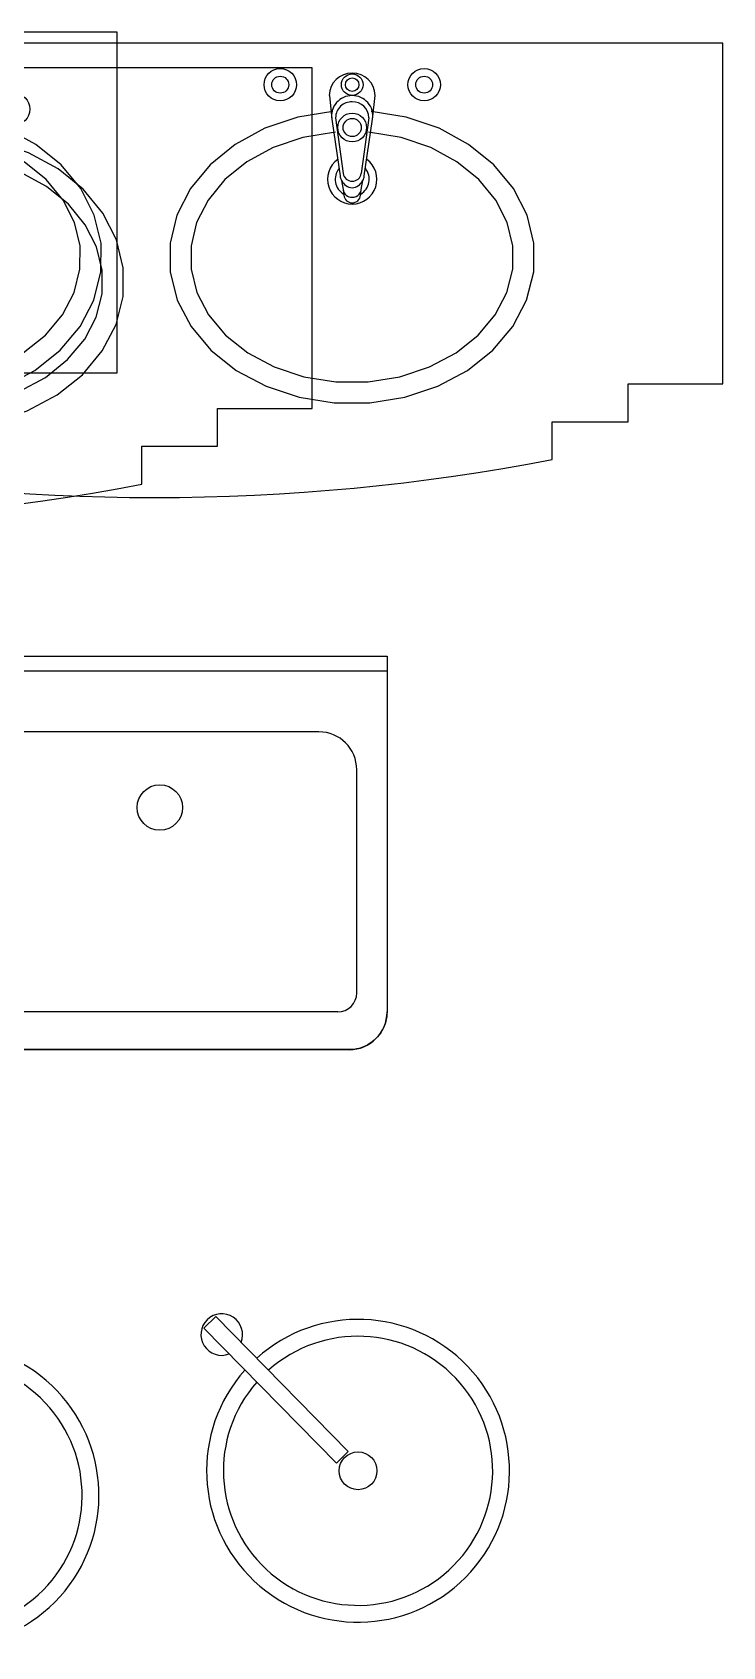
# Model space of a CAD drawing. Header units: inches. Extents: x -610279 to 716273, y -3458896 to 18603.
# Drawn here: x 3304 to 4216, y 16415 to 18548 of the extents above; entities that cross this region are included whole.
import ezdxf

# ---------------------------------------------------------------- set-up
doc = ezdxf.new("R2010")
doc.units = ezdxf.units.IN
doc.layers.add('6.Furniture', color=2, linetype='Continuous')
doc.layers.add('freecads.com', color=7, linetype='Continuous')
doc.styles.add('PL-01$0$Standard', font='ARIALN.TTF')

# ---------------------------------------------------------------- blocks, each defined once
blk = doc.blocks.new('bathroom blocks')
at = {"layer": 'freecads.com'}
for p, q in [((3543, 17969.4), (2043, 17969.4)), ((3543, 17519.4), (3543, 17969.4)), ((3023.6, 17900.6), (3026.7, 17869.1)), ((3080.8, 17869.1), (3084, 17900.6)), ((3028.1, 17879.4), (2981.9, 17871.8)), ((3125, 17871.8), (3078.8, 17879.4)), ((2636.1, 17835.8), (2597, 17857.1)), ((2938.4, 17857.1), (2899.3, 17835.8)), ((2981.9, 17871.8), (2938.4, 17857.1)), ((3026.7, 17869.1), (3031.7, 17836.1)), ((3031.7, 17871.1), (3041.8, 17797.4)), ((3075.8, 17871.1), (3065.8, 17797.4)), ((3075.8, 17836.1), (3080.8, 17869.1)), ((3168.5, 17857.1), (3125, 17871.8)), ((3207.5, 17835.8), (3168.5, 17857.1)), ((2669.3, 17808.9), (2636.1, 17835.8)), ((2899.3, 17835.8), (2866.2, 17808.9)), ((2949.5, 17831.6), (2914.8, 17812.8)), ((2988.6, 17844.8), (2949.5, 17831.6)), ((3031.7, 17852), (2988.6, 17844.8)), ((3031.7, 17836.1), (3037.7, 17794.4)), ((3069.8, 17794.4), (3075.8, 17836.1)), ((3118.3, 17844.8), (3075.1, 17852)), ((3157.4, 17831.6), (3118.3, 17844.8)), ((3192.1, 17812.8), (3157.4, 17831.6)), ((3240.7, 17808.9), (3207.5, 17835.8)), ((2649.7, 17789.2), (2620.7, 17812.8)), ((2914.8, 17812.8), (2885.7, 17789.2)), ((3221.1, 17789.2), (3192.1, 17812.8)), ((2672, 17762.1), (2649.7, 17789.2)), ((2695.3, 17777.4), (2669.3, 17808.9)), ((2866.2, 17808.9), (2840.1, 17777.4)), ((2885.7, 17789.2), (2863.4, 17762.1)), ((3243.5, 17762.1), (3221.1, 17789.2)), ((3266.7, 17777.4), (3240.7, 17808.9)), ((2713.2, 17742.3), (2695.3, 17777.4)), ((2840.1, 17777.4), (2822.3, 17742.3)), ((3039.7, 17788.1), (3041.8, 17776.1)), ((3041.7, 17776.1), (3042.8, 17768.6)), ((3064.8, 17768.6), (3065.8, 17776.1)), ((3065.8, 17776.1), (3067.8, 17788.1)), ((3284.6, 17742.3), (3266.7, 17777.4)), ((2687, 17732.7), (2672, 17762.1)), ((2863.4, 17762.1), (2848.4, 17732.7)), ((3258.5, 17732.7), (3243.5, 17762.1)), ((2694.5, 17701.9), (2687, 17732.7)), ((2722.2, 17705.2), (2713.2, 17742.3)), ((2822.3, 17742.3), (2813.3, 17705.2)), ((2848.4, 17732.7), (2841, 17701.9)), ((3265.9, 17701.9), (3258.5, 17732.7)), ((3293.6, 17705.2), (3284.6, 17742.3)), ((2722, 17667.3), (2722.2, 17705.2)), ((2813.3, 17705.2), (2813.5, 17667.3)), ((3293.4, 17667.3), (3293.6, 17705.2)), ((2694.3, 17670.8), (2694.5, 17701.9)), ((2841, 17701.9), (2841.1, 17670.8)), ((3265.8, 17670.8), (3265.9, 17701.9)), ((2686.6, 17640.1), (2694.3, 17670.8)), ((2712.6, 17630.2), (2722, 17667.3)), ((2813.5, 17667.3), (2822.8, 17630.2)), ((2841.1, 17670.8), (2848.8, 17640.1)), ((3258, 17640.1), (3265.8, 17670.8)), ((3284.1, 17630.2), (3293.4, 17667.3)), ((2671.3, 17610.8), (2686.6, 17640.1)), ((2848.8, 17640.1), (2864.1, 17610.8)), ((3242.7, 17610.8), (3258, 17640.1)), ((2694.5, 17595.3), (2712.6, 17630.2)), ((2822.8, 17630.2), (2841, 17595.3)), ((3265.9, 17595.3), (3284.1, 17630.2)), ((2648.7, 17583.8), (2671.3, 17610.8)), ((2864.1, 17610.8), (2886.7, 17583.8)), ((3220.2, 17583.8), (3242.7, 17610.8)), ((2619.5, 17560.4), (2648.7, 17583.8)), ((2668.2, 17563.9), (2694.5, 17595.3)), ((2841, 17595.3), (2867.3, 17563.9)), ((2886.7, 17583.8), (2916, 17560.4)), ((3190.9, 17560.4), (3220.2, 17583.8)), ((3239.6, 17563.9), (3265.9, 17595.3)), ((2634.7, 17537.2), (2668.2, 17563.9)), ((2867.3, 17563.9), (2900.7, 17537.2)), ((2916, 17560.4), (2950.9, 17541.7)), ((3156, 17541.7), (3190.9, 17560.4)), ((3206.2, 17537.2), (3239.6, 17563.9)), ((2595.5, 17516.2), (2634.7, 17537.2)), ((2900.7, 17537.2), (2940, 17516.2)), ((2950.9, 17541.7), (2990.1, 17528.7)), ((3116.7, 17528.7), (3156, 17541.7)), ((3166.9, 17516.2), (3206.2, 17537.2)), ((2940, 17516.2), (2983.6, 17501.8)), ((2990.1, 17528.7), (3032, 17522.1)), ((3032, 17522.1), (3074.8, 17522.1)), ((3074.8, 17522.1), (3116.7, 17528.7)), ((3123.3, 17501.8), (3166.9, 17516.2)), ((3418, 17519.4), (3543, 17519.4)), ((3418, 17469.4), (3418, 17519.4)), ((2983.6, 17501.8), (3029.8, 17494.4)), ((3029.8, 17494.4), (3077, 17494.4)), ((3077, 17494.4), (3123.3, 17501.8)), ((3318, 17419.4), (3318, 17469.4)), ((3318, 17469.4), (3418, 17469.4)), ((2499.8, 17159.7), (3099.8, 17159.7)), ((3099.8, 17159.7), (3099.8, 16689.7)), ((3099.8, 17139.7), (2499.8, 17139.7)), ((3009.8, 17059.7), (2589.8, 17059.7)), ((3059.8, 16714.7), (3059.8, 17009.7)), ((3034.8, 16689.7), (2564.8, 16689.7)), ((3049.8, 16639.7), (2549.8, 16639.7))]:
    blk.add_line(p, q, dxfattribs=at)
at = {"layer": 'freecads.com', "extrusion": (0, 0, -1)}
for p, q in [((2499.8, 17159.7), (3099.8, 17159.7)), ((3099.8, 17159.7), (3099.8, 16689.8)), ((3098.8, 16680), (3098.1, 16676.9)), ((3099.4, 16683.2), (3098.8, 16680)), ((3099.7, 16686.4), (3099.4, 16683.2)), ((3099.8, 16689.8), (3099.7, 16686.4)), ((3089.4, 16659.3), (3087.4, 16656.8)), ((3091.4, 16662), (3089.4, 16659.3)), ((3093.1, 16664.7), (3091.4, 16662)), ((3094.6, 16667.6), (3093.1, 16664.7)), ((3096, 16670.7), (3094.6, 16667.6)), ((3097.1, 16673.7), (3096, 16670.7)), ((3098.1, 16676.9), (3097.1, 16673.7)), ((3049.8, 16639.8), (2549.8, 16639.8)), ((3053.1, 16639.9), (3049.8, 16639.8)), ((3056.3, 16640.2), (3053.1, 16639.9)), ((3059.6, 16640.7), (3056.3, 16640.2)), ((3062.7, 16641.5), (3059.6, 16640.7)), ((3065.8, 16642.4), (3062.7, 16641.5)), ((3068.9, 16643.6), (3065.8, 16642.4)), ((3071.9, 16644.9), (3068.9, 16643.6)), ((3074.8, 16646.5), (3071.9, 16644.9)), ((3077.5, 16648.2), (3074.8, 16646.5)), ((3080.3, 16650.1), (3077.5, 16648.2)), ((3082.7, 16652.2), (3080.3, 16650.1)), ((3085.1, 16654.5), (3082.7, 16652.2)), ((3087.4, 16656.8), (3085.1, 16654.5))]:
    blk.add_line(p, q, dxfattribs=at)
at = {"layer": 'freecads.com', "linetype": 'Continuous'}
for p, q in [((2873.6, 16287.2), (2857.9, 16271.7)), ((3048.6, 16108.7), (2873.6, 16287.2)), ((2857.9, 16271.7), (3032.9, 16093.3)), ((3032.9, 16093.3), (3048.6, 16108.7))]:
    blk.add_line(p, q, dxfattribs=at)
at = {"layer": 'freecads.com'}
for centre, radius in [((2958.8, 17914.7), 21.4), ((2958.8, 17914.7), 11.2), ((3053.8, 17914.7), 14.3), ((3053.8, 17914.7), 8.92), ((3148.8, 17914.7), 21.4), ((3148.8, 17914.7), 11.2), ((3053.8, 17858.1), 19), ((3053.8, 17858.1), 12), ((2799.8, 16959.7), 30)]:
    blk.add_circle(centre, radius, dxfattribs=at)
at = {"layer": 'freecads.com', "linetype": 'Continuous'}
blk.add_circle((3061.5, 16083.4), 25, dxfattribs=at)
at = {"layer": 'freecads.com'}
for centre, radius, start, end in [((3053.4, 17900.2), 29.9, 89.3443, 179.2708), ((3054.1, 17900.2), 29.9, 0.7292, 90.6557), ((3053.4, 17873.2), 27, 89.2747, 188.6156), ((3054.1, 17873.2), 27, 351.3844, 90.7253), ((3053.3, 17870.6), 21.5, 88.6678, 178.6678), ((3054.3, 17870.6), 21.5, 1.3322, 91.3322), ((3053.8, 17789.6), 32.6, 125.9977, 54.0023), ((3053.8, 17789.6), 22.5, 140.5417, 240.1456), ((3056, 17796.6), 18.4, 186.9811, 207.7666), ((3053.2, 17798.9), 11.6, 187.5946, 272.7942), ((3054.3, 17798.9), 11.6, 267.2058, 352.4054), ((3053.8, 17789.6), 22.5, 299.8544, 39.4583), ((3051.5, 17796.6), 18.4, 332.2334, 353.0189), ((3056, 17796.6), 18.4, 207.7666, 263.0189), ((3053.2, 17777.6), 11.6, 187.5946, 272.7942), ((3053.4, 17769.2), 10.6, 183.1717, 272.2809), ((3051.5, 17796.6), 18.4, 276.9811, 332.2334), ((3054.3, 17777.6), 11.6, 267.2058, 319.151), ((3054.2, 17769.2), 10.6, 267.7191, 356.8283), ((3054.3, 17777.6), 11.6, 319.151, 352.4054), ((2792.9, 20151.4), 2782.1, 259.1209, 280.8791), ((3009.8, 17009.7), 50, 0, 90), ((3034.8, 16714.7), 25, 270, 0), ((3049.8, 16689.7), 50, 270, 0)]:
    blk.add_arc(centre, radius, start, end, dxfattribs=at)
at = {"layer": 'freecads.com', "linetype": 'Continuous'}
for centre, radius, start, end in [((2881.5, 16263.4), 27.5, 338.0267, 290.8704), ((3061.5, 16083.4), 200, 138.3046, 131.9984), ((3061.5, 16083.4), 177.8, 138.7875, 131.6919)]:
    blk.add_arc(centre, radius, start, end, dxfattribs=at)
at = {"layer": 'freecads.com', "style": 'PL-01$0$Standard', "flags": 8}
for tag, p in [('MODELNUMBER', (515.5, 11335.7)), ('TRADENAME', (515.5, 11335.7)), ('PRODUCT', (515.5, 11335.6)), ('MATERIAL', (515.5, 11335.6))]:
    blk.add_attdef(tag, p, '', height=0.0254, dxfattribs=at)

msp = doc.modelspace()

# ---------------------------------------------------------------- block references
at = {"layer": '6.Furniture'}
for p in [(-126.67819, 578.3652), (672.68545, 563.83491), (130.56463, 531.42491)]:
    msp.add_blockref('bathroom blocks', p, dxfattribs=at)

doc.saveas('drawing.dxf')
